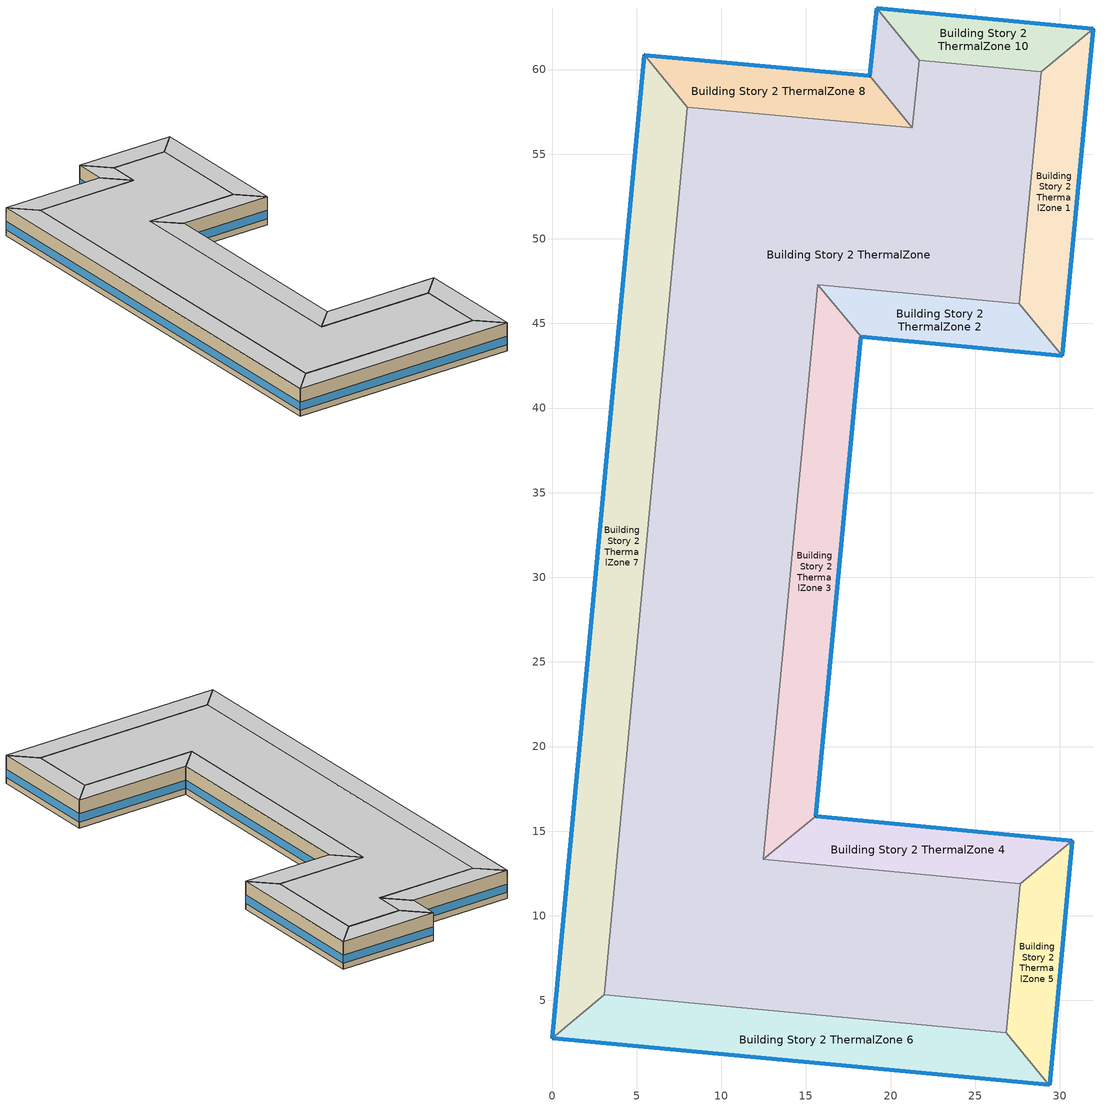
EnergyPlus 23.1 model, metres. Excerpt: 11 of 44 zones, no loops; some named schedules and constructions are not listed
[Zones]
Building Story 2 ThermalZone
 floor adiabatic (Typical Interior Ceiling): 28.9,59.87 27.59,46.17 15.7,47.28 12.49,13.33 27.65,11.89 26.84,3.08 3.08,5.33 8,57.78 21.29,56.55 21.71,60.54 z3.6
 wall adiabatic (Typical Interior Wall): 27.59,46.17 28.9,59.87 21.71,60.54 21.29,56.55 8,57.78 3.08,5.33 26.84,3.08 27.65,11.89 12.49,13.33 15.7,47.28 27.59,46.17 z3.6:7.2
 ceiling adiabatic (Typical Interior Floor): 21.71,60.54 21.29,56.55 8,57.78 3.08,5.33 26.84,3.08 27.65,11.89 12.49,13.33 15.7,47.28 27.59,46.17 28.9,59.87 z7.2
Building Story 2 ThermalZone 1
 floor adiabatic (Typical Interior Ceiling): 31.99,62.42 30.14,43.09 27.59,46.17 28.9,59.87 z3.6
 wall outside (Typical Insulated Steel Framed Exterior Wall R-20.41): 30.14,43.09 31.99,62.42 z3.6:7.2
 wall adiabatic (Typical Interior Wall): 31.99,62.42 28.9,59.87 27.59,46.17 30.14,43.09 z3.6:7.2
 window (U 0.48 SHGC 0.40 Dbl Ref-D Clr 6mm/13mm): 30.15,43.12 31.98,62.39 z4.36:5.44
 ceiling adiabatic (Typical Interior Floor): 28.9,59.87 27.59,46.17 30.14,43.09 31.99,62.42 z7.2
Building Story 2 ThermalZone 10
 floor adiabatic (Typical Interior Floor): 19.17,63.64 31.99,62.42 28.9,59.87 21.71,60.54 z3.6
 wall outside (Typical Insulated Steel Framed Exterior Wall R-20.41): 31.99,62.42 19.17,63.64 z3.6:7.2
 wall adiabatic (Typical Interior Wall): 19.17,63.64 21.71,60.54 28.9,59.87 31.99,62.42 z3.6:7.2
 window (U 0.48 SHGC 0.40 Dbl Ref-D Clr 6mm/13mm): 31.96,62.42 19.2,63.63 z4.36:5.45
 ceiling adiabatic (Typical Interior Ceiling): 21.71,60.54 28.9,59.87 31.99,62.42 19.17,63.64 z7.2
Building Story 2 ThermalZone 2
 floor adiabatic (Typical Interior Ceiling): 30.14,43.09 18.25,44.2 15.7,47.28 27.59,46.17 z3.6
 wall outside (Typical Insulated Steel Framed Exterior Wall R-20.41): 18.25,44.2 30.14,43.09 z3.6:7.2
 wall adiabatic (Typical Interior Wall): 30.14,43.09 27.59,46.17 15.7,47.28 18.25,44.2 z3.6:7.2
 window (U 0.48 SHGC 0.40 Dbl Ref-D Clr 6mm/13mm): 18.28,44.2 30.12,43.09 z4.36:5.45
 ceiling adiabatic (Typical Interior Floor): 27.59,46.17 15.7,47.28 18.25,44.2 30.14,43.09 z7.2
Building Story 2 ThermalZone 3
 floor adiabatic (Typical Interior Ceiling): 18.25,44.2 15.57,15.88 12.49,13.33 15.7,47.28 z3.6
 wall outside (Typical Insulated Steel Framed Exterior Wall R-20.41): 15.57,15.88 18.25,44.2 z3.6:7.2
 wall adiabatic (Typical Interior Wall): 18.25,44.2 15.7,47.28 12.49,13.33 15.57,15.88 z3.6:7.2
 window (U 0.48 SHGC 0.40 Dbl Ref-D Clr 6mm/13mm): 15.58,15.91 18.25,44.18 z4.36:5.44
 ceiling adiabatic (Typical Interior Ceiling): 15.7,47.28 12.49,13.33 15.57,15.88 18.25,44.2 z7.2
Building Story 2 ThermalZone 4
 floor adiabatic (Typical Interior Floor): 15.57,15.88 30.73,14.44 27.65,11.89 12.49,13.33 z3.6
 wall outside (Typical Insulated Steel Framed Exterior Wall R-20.41): 30.73,14.44 15.57,15.88 z3.6:7.2
 wall adiabatic (Typical Interior Wall): 15.57,15.88 12.49,13.33 27.65,11.89 30.73,14.44 z3.6:7.2
 window (U 0.48 SHGC 0.40 Dbl Ref-D Clr 6mm/13mm): 30.71,14.44 15.6,15.88 z4.36:5.45
 ceiling adiabatic (Typical Interior Ceiling): 12.49,13.33 27.65,11.89 30.73,14.44 15.57,15.88 z7.2
Building Story 2 ThermalZone 5
 floor adiabatic (Typical Interior Floor): 30.73,14.44 29.39,0 26.84,3.08 27.65,11.89 z3.6
 wall outside (Typical Insulated Steel Framed Exterior Wall R-20.41): 29.39,0 30.73,14.44 z3.6:7.2
 wall adiabatic (Typical Interior Wall): 30.73,14.44 27.65,11.89 26.84,3.08 29.39,0 z3.6:7.2
 window (U 0.48 SHGC 0.40 Dbl Ref-D Clr 6mm/13mm): 29.39,0.03 30.73,14.41 z4.36:5.45
 ceiling adiabatic (Typical Interior Ceiling): 27.65,11.89 26.84,3.08 29.39,0 30.73,14.44 z7.2
Building Story 2 ThermalZone 6
 floor adiabatic (Typical Interior Floor): 29.39,0 0,2.78 3.08,5.33 26.84,3.08 z3.6
 wall outside (Typical Insulated Steel Framed Exterior Wall R-20.41): 0,2.78 29.39,0 z3.6:7.2
 wall adiabatic (Typical Interior Wall): 29.39,0 26.84,3.08 3.08,5.33 0,2.78 z3.6:7.2
 window (U 0.48 SHGC 0.40 Dbl Ref-D Clr 6mm/13mm): 0.03,2.77 29.37,0 z4.36:5.44
 ceiling adiabatic (Typical Interior Ceiling): 26.84,3.08 3.08,5.33 0,2.78 29.39,0 z7.2
Building Story 2 ThermalZone 7
 floor adiabatic (Typical Interior Floor): 0,2.78 5.44,60.86 8,57.78 3.08,5.33 z3.6
 wall outside (Typical Insulated Steel Framed Exterior Wall R-20.41): 5.44,60.86 0,2.78 z3.6:7.2
 wall adiabatic (Typical Interior Wall): 0,2.78 3.08,5.33 8,57.78 5.44,60.86 z3.6:7.2
 window (U 0.48 SHGC 0.40 Dbl Ref-D Clr 6mm/13mm): 5.44,60.84 0,2.8 z4.36:5.44
 ceiling adiabatic (Typical Interior Ceiling): 3.08,5.33 8,57.78 5.44,60.86 0,2.78 z7.2
Building Story 2 ThermalZone 8
 floor adiabatic (Typical Interior Floor): 5.44,60.86 18.76,59.64 21.29,56.55 8,57.78 z3.6
 wall outside (Typical Insulated Steel Framed Exterior Wall R-20.41): 18.76,59.64 5.44,60.86 z3.6:7.2
 wall adiabatic (Typical Interior Wall): 5.44,60.86 8,57.78 21.29,56.55 18.76,59.64 z3.6:7.2
 window (U 0.48 SHGC 0.40 Dbl Ref-D Clr 6mm/13mm): 18.73,59.64 5.47,60.86 z4.36:5.45
 ceiling adiabatic (Typical Interior Ceiling): 8,57.78 21.29,56.55 18.76,59.64 5.44,60.86 z7.2
Building Story 2 ThermalZone 9
 floor adiabatic (Typical Interior Floor): 18.76,59.64 19.17,63.64 21.71,60.54 21.29,56.55 z3.6
 wall outside (Typical Insulated Steel Framed Exterior Wall R-20.41): 19.17,63.64 18.76,59.64 z3.6:7.2
 wall adiabatic (Typical Interior Wall): 18.76,59.64 21.29,56.55 21.71,60.54 19.17,63.64 z3.6:7.2
 window (U 0.48 SHGC 0.40 Dbl Ref-D Clr 6mm/13mm): 19.17,63.61 18.76,59.66 z4.36:5.46
 ceiling adiabatic (Typical Interior Ceiling): 21.29,56.55 21.71,60.54 19.17,63.64 18.76,59.64 z7.2
[Schedule:Day:Interval]
DataCenter_EQUIP_SCH Wknd|Wkdy|Hol Day 8; DataCenter_EQUIP_SCH Winter Design Day 11: No, 24:00, 0.25
DataCenter_EQUIP_SCH Wknd|Wkdy|Hol Day 9: No, 24:00, 0.5
DataCenter_EQUIP_SCH Wknd|Wkdy|Hol Day 10: No, 24:00, 0.75
DataCenter_EQUIP_SCH Wknd|Wkdy|Hol Day 11; DataCenter_EQUIP_SCH Summer Design Day: No, 24:00, 1
Schedule Day 3: No, 24:00, 0
SchoolSecondary KITCHEN_ELEC_EQUIP_SCH Wknd Day; SchoolSecondary KITCHEN_ELEC_EQUIP_SCH Wknd Day 1; SchoolSecondary KITCHEN_ELEC_EQUIP_SCH Default; SchoolSecondary KITCHEN_ELEC_EQUIP_SCH Winter Design Day: No, 24:00, 0.1
SchoolSecondary KITCHEN_ELEC_EQUIP_SCH Wkdy Day; SchoolSecondary KITCHEN_ELEC_EQUIP_SCH Wkdy Day 1; SchoolSecondary KITCHEN_ELEC_EQUIP_SCH Wkdy Day 2; SchoolSecondary KITCHEN_ELEC_EQUIP_SCH Summer Design Day: No, 08:00, 0.1, 10:00, 0.15, 13:00, 0.25, 15:00, 0.15, 24:00, 0.1
SchoolSecondary KITCHEN_GAS_EQUIP_SCH Wknd Day; SchoolSecondary KITCHEN_GAS_EQUIP_SCH Wknd Day 1; SchoolSecondary KITCHEN_GAS_EQUIP_SCH Default; SchoolSecondary KITCHEN_GAS_EQUIP_SCH Winter Design Day: No, 24:00, 0.02
SchoolSecondary KITCHEN_GAS_EQUIP_SCH Wkdy|SmrDsn Day; SchoolSecondary KITCHEN_GAS_EQUIP_SCH Wkdy|SmrDsn Day 1; SchoolSecondary KITCHEN_GAS_EQUIP_SCH Wkdy|SmrDsn Day 2; SchoolSecondary KITCHEN_GAS_EQUIP_SCH Summer Design Day: No, 08:00, 0.02, 10:00, 0.15, 13:00, 0.2, 15:00, 0.1, 24:00, 0.02
[Schedule:Week:Daily]
SchoolSecondary BLDG_LIGHT_SCH_2013 Week Rule - Jan1-Jun24: SchoolSecondary BLDG_LIGHT_SCH_2013 Wknd Day, SchoolSecondary BLDG_LIGHT_SCH_2013 Wkdy Day, SchoolSecondary BLDG_LIGHT_SCH_2013 Wkdy Day, SchoolSecondary BLDG_LIGHT_SCH_2013 Wkdy Day, SchoolSecondary BLDG_LIGHT_SCH_2013 Wkdy Day, SchoolSecondary BLDG_LIGHT_SCH_2013 Wkdy Day, SchoolSecondary BLDG_LIGHT_SCH_2013 Wknd Day, SchoolSecondary BLDG_LIGHT_SCH_2013 Default, SchoolSecondary BLDG_LIGHT_SCH_2013 Summer Design Day, SchoolSecondary BLDG_LIGHT_SCH_2013 Winter Design Day, SchoolSecondary BLDG_LIGHT_SCH_2013 Default, SchoolSecondary BLDG_LIGHT_SCH_2013 Default
SchoolSecondary BLDG_LIGHT_SCH_2013 Week Rule - Jun25-Jul1: SchoolSecondary BLDG_LIGHT_SCH_2013 Wknd Day, SchoolSecondary BLDG_LIGHT_SCH_2013 Wkdy Day, SchoolSecondary BLDG_LIGHT_SCH_2013 Wkdy Day, SchoolSecondary BLDG_LIGHT_SCH_2013 Wkdy Day, SchoolSecondary BLDG_LIGHT_SCH_2013 Wkdy Day, SchoolSecondary BLDG_LIGHT_SCH_2013 Wkdy Day, SchoolSecondary BLDG_LIGHT_SCH_2013 Wknd Day 1, SchoolSecondary BLDG_LIGHT_SCH_2013 Default, SchoolSecondary BLDG_LIGHT_SCH_2013 Summer Design Day, SchoolSecondary BLDG_LIGHT_SCH_2013 Winter Design Day, SchoolSecondary BLDG_LIGHT_SCH_2013 Default, SchoolSecondary BLDG_LIGHT_SCH_2013 Default
SchoolSecondary BLDG_LIGHT_SCH_2013 Week Rule - Jul2-Aug26: SchoolSecondary BLDG_LIGHT_SCH_2013 Wknd Day 1, SchoolSecondary BLDG_LIGHT_SCH_2013 Wkdy Day 1, SchoolSecondary BLDG_LIGHT_SCH_2013 Wkdy Day 1, SchoolSecondary BLDG_LIGHT_SCH_2013 Wkdy Day 1, SchoolSecondary BLDG_LIGHT_SCH_2013 Wkdy Day 1, SchoolSecondary BLDG_LIGHT_SCH_2013 Wkdy Day 1, SchoolSecondary BLDG_LIGHT_SCH_2013 Wknd Day 1, SchoolSecondary BLDG_LIGHT_SCH_2013 Default, SchoolSecondary BLDG_LIGHT_SCH_2013 Summer Design Day, SchoolSecondary BLDG_LIGHT_SCH_2013 Winter Design Day, SchoolSecondary BLDG_LIGHT_SCH_2013 Default, SchoolSecondary BLDG_LIGHT_SCH_2013 Default
SchoolSecondary BLDG_LIGHT_SCH_2013 Week Rule - Aug27-Sep2: SchoolSecondary BLDG_LIGHT_SCH_2013 Wknd Day 1, SchoolSecondary BLDG_LIGHT_SCH_2013 Wkdy Day 1, SchoolSecondary BLDG_LIGHT_SCH_2013 Wkdy Day 1, SchoolSecondary BLDG_LIGHT_SCH_2013 Wkdy Day 1, SchoolSecondary BLDG_LIGHT_SCH_2013 Wkdy Day 1, SchoolSecondary BLDG_LIGHT_SCH_2013 Wkdy Day 2, SchoolSecondary BLDG_LIGHT_SCH_2013 Default, SchoolSecondary BLDG_LIGHT_SCH_2013 Default, SchoolSecondary BLDG_LIGHT_SCH_2013 Summer Design Day, SchoolSecondary BLDG_LIGHT_SCH_2013 Winter Design Day, SchoolSecondary BLDG_LIGHT_SCH_2013 Default, SchoolSecondary BLDG_LIGHT_SCH_2013 Default
SchoolSecondary BLDG_LIGHT_SCH_2013 Week Rule - Sep3-Dec31: SchoolSecondary BLDG_LIGHT_SCH_2013 Default, SchoolSecondary BLDG_LIGHT_SCH_2013 Wkdy Day 2, SchoolSecondary BLDG_LIGHT_SCH_2013 Wkdy Day 2, SchoolSecondary BLDG_LIGHT_SCH_2013 Wkdy Day 2, SchoolSecondary BLDG_LIGHT_SCH_2013 Wkdy Day 2, SchoolSecondary BLDG_LIGHT_SCH_2013 Wkdy Day 2, SchoolSecondary BLDG_LIGHT_SCH_2013 Default, SchoolSecondary BLDG_LIGHT_SCH_2013 Default, SchoolSecondary BLDG_LIGHT_SCH_2013 Summer Design Day, SchoolSecondary BLDG_LIGHT_SCH_2013 Winter Design Day, SchoolSecondary BLDG_LIGHT_SCH_2013 Default, SchoolSecondary BLDG_LIGHT_SCH_2013 Default
SchoolSecondary BLDG_LIGHT_LIBRARY_SCH_2013 Week Rule - Jan1-Jun24: SchoolSecondary BLDG_LIGHT_LIBRARY_SCH_2013 Wknd Day, SchoolSecondary BLDG_LIGHT_LIBRARY_SCH_2013 Wkdy Day, SchoolSecondary BLDG_LIGHT_LIBRARY_SCH_2013 Wkdy Day, SchoolSecondary BLDG_LIGHT_LIBRARY_SCH_2013 Wkdy Day, SchoolSecondary BLDG_LIGHT_LIBRARY_SCH_2013 Wkdy Day, SchoolSecondary BLDG_LIGHT_LIBRARY_SCH_2013 Wkdy Day, SchoolSecondary BLDG_LIGHT_LIBRARY_SCH_2013 Wknd Day, SchoolSecondary BLDG_LIGHT_LIBRARY_SCH_2013 Default, SchoolSecondary BLDG_LIGHT_LIBRARY_SCH_2013 Summer Design Day, SchoolSecondary BLDG_LIGHT_LIBRARY_SCH_2013 Winter Design Day, SchoolSecondary BLDG_LIGHT_LIBRARY_SCH_2013 Default, SchoolSecondary BLDG_LIGHT_LIBRARY_SCH_2013 Default
SchoolSecondary BLDG_LIGHT_LIBRARY_SCH_2013 Week Rule - Jun25-Jul1: SchoolSecondary BLDG_LIGHT_LIBRARY_SCH_2013 Wknd Day, SchoolSecondary BLDG_LIGHT_LIBRARY_SCH_2013 Wkdy Day, SchoolSecondary BLDG_LIGHT_LIBRARY_SCH_2013 Wkdy Day, SchoolSecondary BLDG_LIGHT_LIBRARY_SCH_2013 Wkdy Day, SchoolSecondary BLDG_LIGHT_LIBRARY_SCH_2013 Wkdy Day, SchoolSecondary BLDG_LIGHT_LIBRARY_SCH_2013 Wkdy Day, SchoolSecondary BLDG_LIGHT_LIBRARY_SCH_2013 Wknd Day 1, SchoolSecondary BLDG_LIGHT_LIBRARY_SCH_2013 Default, SchoolSecondary BLDG_LIGHT_LIBRARY_SCH_2013 Summer Design Day, SchoolSecondary BLDG_LIGHT_LIBRARY_SCH_2013 Winter Design Day, SchoolSecondary BLDG_LIGHT_LIBRARY_SCH_2013 Default, SchoolSecondary BLDG_LIGHT_LIBRARY_SCH_2013 Default
SchoolSecondary BLDG_LIGHT_LIBRARY_SCH_2013 Week Rule - Jul2-Aug26: SchoolSecondary BLDG_LIGHT_LIBRARY_SCH_2013 Wknd Day 1, SchoolSecondary BLDG_LIGHT_LIBRARY_SCH_2013 Wkdy Day 1, SchoolSecondary BLDG_LIGHT_LIBRARY_SCH_2013 Wkdy Day 1, SchoolSecondary BLDG_LIGHT_LIBRARY_SCH_2013 Wkdy Day 1, SchoolSecondary BLDG_LIGHT_LIBRARY_SCH_2013 Wkdy Day 1, SchoolSecondary BLDG_LIGHT_LIBRARY_SCH_2013 Wkdy Day 1, SchoolSecondary BLDG_LIGHT_LIBRARY_SCH_2013 Wknd Day 1, SchoolSecondary BLDG_LIGHT_LIBRARY_SCH_2013 Default, SchoolSecondary BLDG_LIGHT_LIBRARY_SCH_2013 Summer Design Day, SchoolSecondary BLDG_LIGHT_LIBRARY_SCH_2013 Winter Design Day, SchoolSecondary BLDG_LIGHT_LIBRARY_SCH_2013 Default, SchoolSecondary BLDG_LIGHT_LIBRARY_SCH_2013 Default
SchoolSecondary BLDG_LIGHT_LIBRARY_SCH_2013 Week Rule - Aug27-Sep2: SchoolSecondary BLDG_LIGHT_LIBRARY_SCH_2013 Wknd Day 1, SchoolSecondary BLDG_LIGHT_LIBRARY_SCH_2013 Wkdy Day 1, SchoolSecondary BLDG_LIGHT_LIBRARY_SCH_2013 Wkdy Day 1, SchoolSecondary BLDG_LIGHT_LIBRARY_SCH_2013 Wkdy Day 1, SchoolSecondary BLDG_LIGHT_LIBRARY_SCH_2013 Wkdy Day 1, SchoolSecondary BLDG_LIGHT_LIBRARY_SCH_2013 Wkdy Day 2, SchoolSecondary BLDG_LIGHT_LIBRARY_SCH_2013 Default, SchoolSecondary BLDG_LIGHT_LIBRARY_SCH_2013 Default, SchoolSecondary BLDG_LIGHT_LIBRARY_SCH_2013 Summer Design Day, SchoolSecondary BLDG_LIGHT_LIBRARY_SCH_2013 Winter Design Day, SchoolSecondary BLDG_LIGHT_LIBRARY_SCH_2013 Default, SchoolSecondary BLDG_LIGHT_LIBRARY_SCH_2013 Default
SchoolSecondary BLDG_LIGHT_LIBRARY_SCH_2013 Week Rule - Sep3-Dec31: SchoolSecondary BLDG_LIGHT_LIBRARY_SCH_2013 Default, SchoolSecondary BLDG_LIGHT_LIBRARY_SCH_2013 Wkdy Day 2, SchoolSecondary BLDG_LIGHT_LIBRARY_SCH_2013 Wkdy Day 2, SchoolSecondary BLDG_LIGHT_LIBRARY_SCH_2013 Wkdy Day 2, SchoolSecondary BLDG_LIGHT_LIBRARY_SCH_2013 Wkdy Day 2, SchoolSecondary BLDG_LIGHT_LIBRARY_SCH_2013 Wkdy Day 2, SchoolSecondary BLDG_LIGHT_LIBRARY_SCH_2013 Default, SchoolSecondary BLDG_LIGHT_LIBRARY_SCH_2013 Default, SchoolSecondary BLDG_LIGHT_LIBRARY_SCH_2013 Summer Design Day, SchoolSecondary BLDG_LIGHT_LIBRARY_SCH_2013 Winter Design Day, SchoolSecondary BLDG_LIGHT_LIBRARY_SCH_2013 Default, SchoolSecondary BLDG_LIGHT_LIBRARY_SCH_2013 Default
SchoolSecondary BLDG_LIGHT_LOBBYFLR1_SCH_2013 Week Rule - Jan1-Jun24: SchoolSecondary BLDG_LIGHT_LOBBYFLR1_SCH_2013 Wknd Day, SchoolSecondary BLDG_LIGHT_LOBBYFLR1_SCH_2013 Wkdy Day, SchoolSecondary BLDG_LIGHT_LOBBYFLR1_SCH_2013 Wkdy Day, SchoolSecondary BLDG_LIGHT_LOBBYFLR1_SCH_2013 Wkdy Day, SchoolSecondary BLDG_LIGHT_LOBBYFLR1_SCH_2013 Wkdy Day, SchoolSecondary BLDG_LIGHT_LOBBYFLR1_SCH_2013 Wkdy Day, SchoolSecondary BLDG_LIGHT_LOBBYFLR1_SCH_2013 Wknd Day, SchoolSecondary BLDG_LIGHT_LOBBYFLR1_SCH_2013 Default, SchoolSecondary BLDG_LIGHT_LOBBYFLR1_SCH_2013 Summer Design Day, SchoolSecondary BLDG_LIGHT_LOBBYFLR1_SCH_2013 Winter Design Day, SchoolSecondary BLDG_LIGHT_LOBBYFLR1_SCH_2013 Default, SchoolSecondary BLDG_LIGHT_LOBBYFLR1_SCH_2013 Default
SchoolSecondary BLDG_LIGHT_LOBBYFLR1_SCH_2013 Week Rule - Jun25-Jul1: SchoolSecondary BLDG_LIGHT_LOBBYFLR1_SCH_2013 Wknd Day, SchoolSecondary BLDG_LIGHT_LOBBYFLR1_SCH_2013 Wkdy Day, SchoolSecondary BLDG_LIGHT_LOBBYFLR1_SCH_2013 Wkdy Day, SchoolSecondary BLDG_LIGHT_LOBBYFLR1_SCH_2013 Wkdy Day, SchoolSecondary BLDG_LIGHT_LOBBYFLR1_SCH_2013 Wkdy Day, SchoolSecondary BLDG_LIGHT_LOBBYFLR1_SCH_2013 Wkdy Day, SchoolSecondary BLDG_LIGHT_LOBBYFLR1_SCH_2013 Wknd Day 1, SchoolSecondary BLDG_LIGHT_LOBBYFLR1_SCH_2013 Default, SchoolSecondary BLDG_LIGHT_LOBBYFLR1_SCH_2013 Summer Design Day, SchoolSecondary BLDG_LIGHT_LOBBYFLR1_SCH_2013 Winter Design Day, SchoolSecondary BLDG_LIGHT_LOBBYFLR1_SCH_2013 Default, SchoolSecondary BLDG_LIGHT_LOBBYFLR1_SCH_2013 Default
SchoolSecondary BLDG_LIGHT_LOBBYFLR1_SCH_2013 Week Rule - Jul2-Aug26: SchoolSecondary BLDG_LIGHT_LOBBYFLR1_SCH_2013 Wknd Day 1, SchoolSecondary BLDG_LIGHT_LOBBYFLR1_SCH_2013 Wkdy Day 1, SchoolSecondary BLDG_LIGHT_LOBBYFLR1_SCH_2013 Wkdy Day 1, SchoolSecondary BLDG_LIGHT_LOBBYFLR1_SCH_2013 Wkdy Day 1, SchoolSecondary BLDG_LIGHT_LOBBYFLR1_SCH_2013 Wkdy Day 1, SchoolSecondary BLDG_LIGHT_LOBBYFLR1_SCH_2013 Wkdy Day 1, SchoolSecondary BLDG_LIGHT_LOBBYFLR1_SCH_2013 Wknd Day 1, SchoolSecondary BLDG_LIGHT_LOBBYFLR1_SCH_2013 Default, SchoolSecondary BLDG_LIGHT_LOBBYFLR1_SCH_2013 Summer Design Day, SchoolSecondary BLDG_LIGHT_LOBBYFLR1_SCH_2013 Winter Design Day, SchoolSecondary BLDG_LIGHT_LOBBYFLR1_SCH_2013 Default, SchoolSecondary BLDG_LIGHT_LOBBYFLR1_SCH_2013 Default
SchoolSecondary BLDG_LIGHT_LOBBYFLR1_SCH_2013 Week Rule - Aug27-Sep2: SchoolSecondary BLDG_LIGHT_LOBBYFLR1_SCH_2013 Wknd Day 1, SchoolSecondary BLDG_LIGHT_LOBBYFLR1_SCH_2013 Wkdy Day 1, SchoolSecondary BLDG_LIGHT_LOBBYFLR1_SCH_2013 Wkdy Day 1, SchoolSecondary BLDG_LIGHT_LOBBYFLR1_SCH_2013 Wkdy Day 1, SchoolSecondary BLDG_LIGHT_LOBBYFLR1_SCH_2013 Wkdy Day 1, SchoolSecondary BLDG_LIGHT_LOBBYFLR1_SCH_2013 Wkdy Day 2, SchoolSecondary BLDG_LIGHT_LOBBYFLR1_SCH_2013 Default, SchoolSecondary BLDG_LIGHT_LOBBYFLR1_SCH_2013 Default, SchoolSecondary BLDG_LIGHT_LOBBYFLR1_SCH_2013 Summer Design Day, SchoolSecondary BLDG_LIGHT_LOBBYFLR1_SCH_2013 Winter Design Day, SchoolSecondary BLDG_LIGHT_LOBBYFLR1_SCH_2013 Default, SchoolSecondary BLDG_LIGHT_LOBBYFLR1_SCH_2013 Default
SchoolSecondary BLDG_LIGHT_LOBBYFLR1_SCH_2013 Week Rule - Sep3-Dec31: SchoolSecondary BLDG_LIGHT_LOBBYFLR1_SCH_2013 Default, SchoolSecondary BLDG_LIGHT_LOBBYFLR1_SCH_2013 Wkdy Day 2, SchoolSecondary BLDG_LIGHT_LOBBYFLR1_SCH_2013 Wkdy Day 2, SchoolSecondary BLDG_LIGHT_LOBBYFLR1_SCH_2013 Wkdy Day 2, SchoolSecondary BLDG_LIGHT_LOBBYFLR1_SCH_2013 Wkdy Day 2, SchoolSecondary BLDG_LIGHT_LOBBYFLR1_SCH_2013 Wkdy Day 2, SchoolSecondary BLDG_LIGHT_LOBBYFLR1_SCH_2013 Default, SchoolSecondary BLDG_LIGHT_LOBBYFLR1_SCH_2013 Default, SchoolSecondary BLDG_LIGHT_LOBBYFLR1_SCH_2013 Summer Design Day, SchoolSecondary BLDG_LIGHT_LOBBYFLR1_SCH_2013 Winter Design Day, SchoolSecondary BLDG_LIGHT_LOBBYFLR1_SCH_2013 Default, SchoolSecondary BLDG_LIGHT_LOBBYFLR1_SCH_2013 Default
SchoolSecondary BLDG_LIGHT_MECHANICAL_SCH_2013 Week Rule - Jan1-Jun24: SchoolSecondary BLDG_LIGHT_MECHANICAL_SCH_2013 Wknd Day, SchoolSecondary BLDG_LIGHT_MECHANICAL_SCH_2013 Wkdy Day, SchoolSecondary BLDG_LIGHT_MECHANICAL_SCH_2013 Wkdy Day, SchoolSecondary BLDG_LIGHT_MECHANICAL_SCH_2013 Wkdy Day, SchoolSecondary BLDG_LIGHT_MECHANICAL_SCH_2013 Wkdy Day, SchoolSecondary BLDG_LIGHT_MECHANICAL_SCH_2013 Wkdy Day, SchoolSecondary BLDG_LIGHT_MECHANICAL_SCH_2013 Wknd Day, SchoolSecondary BLDG_LIGHT_MECHANICAL_SCH_2013 Default, SchoolSecondary BLDG_LIGHT_MECHANICAL_SCH_2013 Summer Design Day, SchoolSecondary BLDG_LIGHT_MECHANICAL_SCH_2013 Winter Design Day, SchoolSecondary BLDG_LIGHT_MECHANICAL_SCH_2013 Default, SchoolSecondary BLDG_LIGHT_MECHANICAL_SCH_2013 Default
SchoolSecondary BLDG_LIGHT_MECHANICAL_SCH_2013 Week Rule - Jun25-Jul1: SchoolSecondary BLDG_LIGHT_MECHANICAL_SCH_2013 Wknd Day, SchoolSecondary BLDG_LIGHT_MECHANICAL_SCH_2013 Wkdy Day, SchoolSecondary BLDG_LIGHT_MECHANICAL_SCH_2013 Wkdy Day, SchoolSecondary BLDG_LIGHT_MECHANICAL_SCH_2013 Wkdy Day, SchoolSecondary BLDG_LIGHT_MECHANICAL_SCH_2013 Wkdy Day, SchoolSecondary BLDG_LIGHT_MECHANICAL_SCH_2013 Wkdy Day, SchoolSecondary BLDG_LIGHT_MECHANICAL_SCH_2013 Wknd Day 1, SchoolSecondary BLDG_LIGHT_MECHANICAL_SCH_2013 Default, SchoolSecondary BLDG_LIGHT_MECHANICAL_SCH_2013 Summer Design Day, SchoolSecondary BLDG_LIGHT_MECHANICAL_SCH_2013 Winter Design Day, SchoolSecondary BLDG_LIGHT_MECHANICAL_SCH_2013 Default, SchoolSecondary BLDG_LIGHT_MECHANICAL_SCH_2013 Default
SchoolSecondary BLDG_LIGHT_MECHANICAL_SCH_2013 Week Rule - Jul2-Aug26: SchoolSecondary BLDG_LIGHT_MECHANICAL_SCH_2013 Wknd Day 1, SchoolSecondary BLDG_LIGHT_MECHANICAL_SCH_2013 Wkdy Day 1, SchoolSecondary BLDG_LIGHT_MECHANICAL_SCH_2013 Wkdy Day 1, SchoolSecondary BLDG_LIGHT_MECHANICAL_SCH_2013 Wkdy Day 1, SchoolSecondary BLDG_LIGHT_MECHANICAL_SCH_2013 Wkdy Day 1, SchoolSecondary BLDG_LIGHT_MECHANICAL_SCH_2013 Wkdy Day 1, SchoolSecondary BLDG_LIGHT_MECHANICAL_SCH_2013 Wknd Day 1, SchoolSecondary BLDG_LIGHT_MECHANICAL_SCH_2013 Default, SchoolSecondary BLDG_LIGHT_MECHANICAL_SCH_2013 Summer Design Day, SchoolSecondary BLDG_LIGHT_MECHANICAL_SCH_2013 Winter Design Day, SchoolSecondary BLDG_LIGHT_MECHANICAL_SCH_2013 Default, SchoolSecondary BLDG_LIGHT_MECHANICAL_SCH_2013 Default
SchoolSecondary BLDG_LIGHT_MECHANICAL_SCH_2013 Week Rule - Aug27-Sep2: SchoolSecondary BLDG_LIGHT_MECHANICAL_SCH_2013 Wknd Day 1, SchoolSecondary BLDG_LIGHT_MECHANICAL_SCH_2013 Wkdy Day 1, SchoolSecondary BLDG_LIGHT_MECHANICAL_SCH_2013 Wkdy Day 1, SchoolSecondary BLDG_LIGHT_MECHANICAL_SCH_2013 Wkdy Day 1, SchoolSecondary BLDG_LIGHT_MECHANICAL_SCH_2013 Wkdy Day 1, SchoolSecondary BLDG_LIGHT_MECHANICAL_SCH_2013 Wkdy Day 2, SchoolSecondary BLDG_LIGHT_MECHANICAL_SCH_2013 Default, SchoolSecondary BLDG_LIGHT_MECHANICAL_SCH_2013 Default, SchoolSecondary BLDG_LIGHT_MECHANICAL_SCH_2013 Summer Design Day, SchoolSecondary BLDG_LIGHT_MECHANICAL_SCH_2013 Winter Design Day, SchoolSecondary BLDG_LIGHT_MECHANICAL_SCH_2013 Default, SchoolSecondary BLDG_LIGHT_MECHANICAL_SCH_2013 Default
SchoolSecondary BLDG_LIGHT_MECHANICAL_SCH_2013 Week Rule - Sep3-Dec31: SchoolSecondary BLDG_LIGHT_MECHANICAL_SCH_2013 Default, SchoolSecondary BLDG_LIGHT_MECHANICAL_SCH_2013 Wkdy Day 2, SchoolSecondary BLDG_LIGHT_MECHANICAL_SCH_2013 Wkdy Day 2, SchoolSecondary BLDG_LIGHT_MECHANICAL_SCH_2013 Wkdy Day 2, SchoolSecondary BLDG_LIGHT_MECHANICAL_SCH_2013 Wkdy Day 2, SchoolSecondary BLDG_LIGHT_MECHANICAL_SCH_2013 Wkdy Day 2, SchoolSecondary BLDG_LIGHT_MECHANICAL_SCH_2013 Default, SchoolSecondary BLDG_LIGHT_MECHANICAL_SCH_2013 Default, SchoolSecondary BLDG_LIGHT_MECHANICAL_SCH_2013 Summer Design Day, SchoolSecondary BLDG_LIGHT_MECHANICAL_SCH_2013 Winter Design Day, SchoolSecondary BLDG_LIGHT_MECHANICAL_SCH_2013 Default, SchoolSecondary BLDG_LIGHT_MECHANICAL_SCH_2013 Default
SchoolSecondary BLDG_LIGHT_OFFICE_SCH_2013 Week Rule - Jan1-Jun24: SchoolSecondary BLDG_LIGHT_OFFICE_SCH_2013 Wknd Day, SchoolSecondary BLDG_LIGHT_OFFICE_SCH_2013 Wkdy Day, SchoolSecondary BLDG_LIGHT_OFFICE_SCH_2013 Wkdy Day, SchoolSecondary BLDG_LIGHT_OFFICE_SCH_2013 Wkdy Day, SchoolSecondary BLDG_LIGHT_OFFICE_SCH_2013 Wkdy Day, SchoolSecondary BLDG_LIGHT_OFFICE_SCH_2013 Wkdy Day, SchoolSecondary BLDG_LIGHT_OFFICE_SCH_2013 Wknd Day, SchoolSecondary BLDG_LIGHT_OFFICE_SCH_2013 Default, SchoolSecondary BLDG_LIGHT_OFFICE_SCH_2013 Summer Design Day, SchoolSecondary BLDG_LIGHT_OFFICE_SCH_2013 Winter Design Day, SchoolSecondary BLDG_LIGHT_OFFICE_SCH_2013 Default, SchoolSecondary BLDG_LIGHT_OFFICE_SCH_2013 Default
SchoolSecondary BLDG_LIGHT_OFFICE_SCH_2013 Week Rule - Jun25-Jul1: SchoolSecondary BLDG_LIGHT_OFFICE_SCH_2013 Wknd Day, SchoolSecondary BLDG_LIGHT_OFFICE_SCH_2013 Wkdy Day, SchoolSecondary BLDG_LIGHT_OFFICE_SCH_2013 Wkdy Day, SchoolSecondary BLDG_LIGHT_OFFICE_SCH_2013 Wkdy Day, SchoolSecondary BLDG_LIGHT_OFFICE_SCH_2013 Wkdy Day, SchoolSecondary BLDG_LIGHT_OFFICE_SCH_2013 Wkdy Day, SchoolSecondary BLDG_LIGHT_OFFICE_SCH_2013 Wknd Day 1, SchoolSecondary BLDG_LIGHT_OFFICE_SCH_2013 Default, SchoolSecondary BLDG_LIGHT_OFFICE_SCH_2013 Summer Design Day, SchoolSecondary BLDG_LIGHT_OFFICE_SCH_2013 Winter Design Day, SchoolSecondary BLDG_LIGHT_OFFICE_SCH_2013 Default, SchoolSecondary BLDG_LIGHT_OFFICE_SCH_2013 Default
DataCenter_EQUIP_SCH Week Rule - Sep3-Sep30: DataCenter_EQUIP_SCH Wknd|Wkdy|Hol Day 8, DataCenter_EQUIP_SCH Wknd|Wkdy|Hol Day 8, DataCenter_EQUIP_SCH Wknd|Wkdy|Hol Day 8, DataCenter_EQUIP_SCH Wknd|Wkdy|Hol Day 8, DataCenter_EQUIP_SCH Wknd|Wkdy|Hol Day 8, DataCenter_EQUIP_SCH Wknd|Wkdy|Hol Day 8, DataCenter_EQUIP_SCH Wknd|Wkdy|Hol Day 8, Schedule Day 3, DataCenter_EQUIP_SCH Summer Design Day, DataCenter_EQUIP_SCH Winter Design Day 11, Schedule Day 3, Schedule Day 3
DataCenter_EQUIP_SCH Week Rule - Oct1-Oct28: DataCenter_EQUIP_SCH Wknd|Wkdy|Hol Day 9, DataCenter_EQUIP_SCH Wknd|Wkdy|Hol Day 9, DataCenter_EQUIP_SCH Wknd|Wkdy|Hol Day 9, DataCenter_EQUIP_SCH Wknd|Wkdy|Hol Day 9, DataCenter_EQUIP_SCH Wknd|Wkdy|Hol Day 9, DataCenter_EQUIP_SCH Wknd|Wkdy|Hol Day 9, DataCenter_EQUIP_SCH Wknd|Wkdy|Hol Day 9, Schedule Day 3, DataCenter_EQUIP_SCH Summer Design Day, DataCenter_EQUIP_SCH Winter Design Day 11, Schedule Day 3, Schedule Day 3
DataCenter_EQUIP_SCH Week Rule - Oct29-Nov4: DataCenter_EQUIP_SCH Wknd|Wkdy|Hol Day 9, DataCenter_EQUIP_SCH Wknd|Wkdy|Hol Day 9, DataCenter_EQUIP_SCH Wknd|Wkdy|Hol Day 9, DataCenter_EQUIP_SCH Wknd|Wkdy|Hol Day 10, DataCenter_EQUIP_SCH Wknd|Wkdy|Hol Day 10, DataCenter_EQUIP_SCH Wknd|Wkdy|Hol Day 10, DataCenter_EQUIP_SCH Wknd|Wkdy|Hol Day 10, Schedule Day 3, DataCenter_EQUIP_SCH Summer Design Day, DataCenter_EQUIP_SCH Winter Design Day 11, Schedule Day 3, Schedule Day 3
DataCenter_EQUIP_SCH Week Rule - Nov5-Nov25: DataCenter_EQUIP_SCH Wknd|Wkdy|Hol Day 10, DataCenter_EQUIP_SCH Wknd|Wkdy|Hol Day 10, DataCenter_EQUIP_SCH Wknd|Wkdy|Hol Day 10, DataCenter_EQUIP_SCH Wknd|Wkdy|Hol Day 10, DataCenter_EQUIP_SCH Wknd|Wkdy|Hol Day 10, DataCenter_EQUIP_SCH Wknd|Wkdy|Hol Day 10, DataCenter_EQUIP_SCH Wknd|Wkdy|Hol Day 10, Schedule Day 3, DataCenter_EQUIP_SCH Summer Design Day, DataCenter_EQUIP_SCH Winter Design Day 11, Schedule Day 3, Schedule Day 3
DataCenter_EQUIP_SCH Week Rule - Nov26-Dec2: DataCenter_EQUIP_SCH Wknd|Wkdy|Hol Day 10, DataCenter_EQUIP_SCH Wknd|Wkdy|Hol Day 10, DataCenter_EQUIP_SCH Wknd|Wkdy|Hol Day 10, DataCenter_EQUIP_SCH Wknd|Wkdy|Hol Day 10, DataCenter_EQUIP_SCH Wknd|Wkdy|Hol Day 10, DataCenter_EQUIP_SCH Wknd|Wkdy|Hol Day 11, DataCenter_EQUIP_SCH Wknd|Wkdy|Hol Day 11, Schedule Day 3, DataCenter_EQUIP_SCH Summer Design Day, DataCenter_EQUIP_SCH Winter Design Day 11, Schedule Day 3, Schedule Day 3
DataCenter_EQUIP_SCH Week Rule - Dec3-Dec31: DataCenter_EQUIP_SCH Wknd|Wkdy|Hol Day 11, DataCenter_EQUIP_SCH Wknd|Wkdy|Hol Day 11, DataCenter_EQUIP_SCH Wknd|Wkdy|Hol Day 11, DataCenter_EQUIP_SCH Wknd|Wkdy|Hol Day 11, DataCenter_EQUIP_SCH Wknd|Wkdy|Hol Day 11, DataCenter_EQUIP_SCH Wknd|Wkdy|Hol Day 11, DataCenter_EQUIP_SCH Wknd|Wkdy|Hol Day 11, Schedule Day 3, DataCenter_EQUIP_SCH Summer Design Day, DataCenter_EQUIP_SCH Winter Design Day 11, Schedule Day 3, Schedule Day 3
SchoolSecondary KITCHEN_ELEC_EQUIP_SCH Week Rule - Jan1-Jun24: SchoolSecondary KITCHEN_ELEC_EQUIP_SCH Wknd Day, SchoolSecondary KITCHEN_ELEC_EQUIP_SCH Wkdy Day, SchoolSecondary KITCHEN_ELEC_EQUIP_SCH Wkdy Day, SchoolSecondary KITCHEN_ELEC_EQUIP_SCH Wkdy Day, SchoolSecondary KITCHEN_ELEC_EQUIP_SCH Wkdy Day, SchoolSecondary KITCHEN_ELEC_EQUIP_SCH Wkdy Day, SchoolSecondary KITCHEN_ELEC_EQUIP_SCH Wknd Day, SchoolSecondary KITCHEN_ELEC_EQUIP_SCH Default, SchoolSecondary KITCHEN_ELEC_EQUIP_SCH Summer Design Day, SchoolSecondary KITCHEN_ELEC_EQUIP_SCH Winter Design Day, SchoolSecondary KITCHEN_ELEC_EQUIP_SCH Default, SchoolSecondary KITCHEN_ELEC_EQUIP_SCH Default
SchoolSecondary KITCHEN_ELEC_EQUIP_SCH Week Rule - Jun25-Jul1: SchoolSecondary KITCHEN_ELEC_EQUIP_SCH Wknd Day, SchoolSecondary KITCHEN_ELEC_EQUIP_SCH Wkdy Day, SchoolSecondary KITCHEN_ELEC_EQUIP_SCH Wkdy Day, SchoolSecondary KITCHEN_ELEC_EQUIP_SCH Wkdy Day, SchoolSecondary KITCHEN_ELEC_EQUIP_SCH Wkdy Day, SchoolSecondary KITCHEN_ELEC_EQUIP_SCH Wkdy Day, SchoolSecondary KITCHEN_ELEC_EQUIP_SCH Wknd Day 1, SchoolSecondary KITCHEN_ELEC_EQUIP_SCH Default, SchoolSecondary KITCHEN_ELEC_EQUIP_SCH Summer Design Day, SchoolSecondary KITCHEN_ELEC_EQUIP_SCH Winter Design Day, SchoolSecondary KITCHEN_ELEC_EQUIP_SCH Default, SchoolSecondary KITCHEN_ELEC_EQUIP_SCH Default
SchoolSecondary KITCHEN_ELEC_EQUIP_SCH Week Rule - Jul2-Aug26: SchoolSecondary KITCHEN_ELEC_EQUIP_SCH Wknd Day 1, SchoolSecondary KITCHEN_ELEC_EQUIP_SCH Wkdy Day 1, SchoolSecondary KITCHEN_ELEC_EQUIP_SCH Wkdy Day 1, SchoolSecondary KITCHEN_ELEC_EQUIP_SCH Wkdy Day 1, SchoolSecondary KITCHEN_ELEC_EQUIP_SCH Wkdy Day 1, SchoolSecondary KITCHEN_ELEC_EQUIP_SCH Wkdy Day 1, SchoolSecondary KITCHEN_ELEC_EQUIP_SCH Wknd Day 1, SchoolSecondary KITCHEN_ELEC_EQUIP_SCH Default, SchoolSecondary KITCHEN_ELEC_EQUIP_SCH Summer Design Day, SchoolSecondary KITCHEN_ELEC_EQUIP_SCH Winter Design Day, SchoolSecondary KITCHEN_ELEC_EQUIP_SCH Default, SchoolSecondary KITCHEN_ELEC_EQUIP_SCH Default
SchoolSecondary KITCHEN_ELEC_EQUIP_SCH Week Rule - Aug27-Sep2: SchoolSecondary KITCHEN_ELEC_EQUIP_SCH Wknd Day 1, SchoolSecondary KITCHEN_ELEC_EQUIP_SCH Wkdy Day 1, SchoolSecondary KITCHEN_ELEC_EQUIP_SCH Wkdy Day 1, SchoolSecondary KITCHEN_ELEC_EQUIP_SCH Wkdy Day 1, SchoolSecondary KITCHEN_ELEC_EQUIP_SCH Wkdy Day 1, SchoolSecondary KITCHEN_ELEC_EQUIP_SCH Wkdy Day 2, SchoolSecondary KITCHEN_ELEC_EQUIP_SCH Default, SchoolSecondary KITCHEN_ELEC_EQUIP_SCH Default, SchoolSecondary KITCHEN_ELEC_EQUIP_SCH Summer Design Day, SchoolSecondary KITCHEN_ELEC_EQUIP_SCH Winter Design Day, SchoolSecondary KITCHEN_ELEC_EQUIP_SCH Default, SchoolSecondary KITCHEN_ELEC_EQUIP_SCH Default
SchoolSecondary KITCHEN_ELEC_EQUIP_SCH Week Rule - Sep3-Dec31: SchoolSecondary KITCHEN_ELEC_EQUIP_SCH Default, SchoolSecondary KITCHEN_ELEC_EQUIP_SCH Wkdy Day 2, SchoolSecondary KITCHEN_ELEC_EQUIP_SCH Wkdy Day 2, SchoolSecondary KITCHEN_ELEC_EQUIP_SCH Wkdy Day 2, SchoolSecondary KITCHEN_ELEC_EQUIP_SCH Wkdy Day 2, SchoolSecondary KITCHEN_ELEC_EQUIP_SCH Wkdy Day 2, SchoolSecondary KITCHEN_ELEC_EQUIP_SCH Default, SchoolSecondary KITCHEN_ELEC_EQUIP_SCH Default, SchoolSecondary KITCHEN_ELEC_EQUIP_SCH Summer Design Day, SchoolSecondary KITCHEN_ELEC_EQUIP_SCH Winter Design Day, SchoolSecondary KITCHEN_ELEC_EQUIP_SCH Default, SchoolSecondary KITCHEN_ELEC_EQUIP_SCH Default
SchoolSecondary KITCHEN_GAS_EQUIP_SCH Week Rule - Jan1-Jun24: SchoolSecondary KITCHEN_GAS_EQUIP_SCH Wknd Day, SchoolSecondary KITCHEN_GAS_EQUIP_SCH Wkdy|SmrDsn Day, SchoolSecondary KITCHEN_GAS_EQUIP_SCH Wkdy|SmrDsn Day, SchoolSecondary KITCHEN_GAS_EQUIP_SCH Wkdy|SmrDsn Day, SchoolSecondary KITCHEN_GAS_EQUIP_SCH Wkdy|SmrDsn Day, SchoolSecondary KITCHEN_GAS_EQUIP_SCH Wkdy|SmrDsn Day, SchoolSecondary KITCHEN_GAS_EQUIP_SCH Wknd Day, SchoolSecondary KITCHEN_GAS_EQUIP_SCH Default, SchoolSecondary KITCHEN_GAS_EQUIP_SCH Summer Design Day, SchoolSecondary KITCHEN_GAS_EQUIP_SCH Winter Design Day, SchoolSecondary KITCHEN_GAS_EQUIP_SCH Default, SchoolSecondary KITCHEN_GAS_EQUIP_SCH Default
SchoolSecondary KITCHEN_GAS_EQUIP_SCH Week Rule - Jun25-Jul1: SchoolSecondary KITCHEN_GAS_EQUIP_SCH Wknd Day, SchoolSecondary KITCHEN_GAS_EQUIP_SCH Wkdy|SmrDsn Day, SchoolSecondary KITCHEN_GAS_EQUIP_SCH Wkdy|SmrDsn Day, SchoolSecondary KITCHEN_GAS_EQUIP_SCH Wkdy|SmrDsn Day, SchoolSecondary KITCHEN_GAS_EQUIP_SCH Wkdy|SmrDsn Day, SchoolSecondary KITCHEN_GAS_EQUIP_SCH Wkdy|SmrDsn Day, SchoolSecondary KITCHEN_GAS_EQUIP_SCH Wknd Day 1, SchoolSecondary KITCHEN_GAS_EQUIP_SCH Default, SchoolSecondary KITCHEN_GAS_EQUIP_SCH Summer Design Day, SchoolSecondary KITCHEN_GAS_EQUIP_SCH Winter Design Day, SchoolSecondary KITCHEN_GAS_EQUIP_SCH Default, SchoolSecondary KITCHEN_GAS_EQUIP_SCH Default
SchoolSecondary KITCHEN_GAS_EQUIP_SCH Week Rule - Jul2-Aug26: SchoolSecondary KITCHEN_GAS_EQUIP_SCH Wknd Day 1, SchoolSecondary KITCHEN_GAS_EQUIP_SCH Wkdy|SmrDsn Day 1, SchoolSecondary KITCHEN_GAS_EQUIP_SCH Wkdy|SmrDsn Day 1, SchoolSecondary KITCHEN_GAS_EQUIP_SCH Wkdy|SmrDsn Day 1, SchoolSecondary KITCHEN_GAS_EQUIP_SCH Wkdy|SmrDsn Day 1, SchoolSecondary KITCHEN_GAS_EQUIP_SCH Wkdy|SmrDsn Day 1, SchoolSecondary KITCHEN_GAS_EQUIP_SCH Wknd Day 1, SchoolSecondary KITCHEN_GAS_EQUIP_SCH Default, SchoolSecondary KITCHEN_GAS_EQUIP_SCH Summer Design Day, SchoolSecondary KITCHEN_GAS_EQUIP_SCH Winter Design Day, SchoolSecondary KITCHEN_GAS_EQUIP_SCH Default, SchoolSecondary KITCHEN_GAS_EQUIP_SCH Default
SchoolSecondary KITCHEN_GAS_EQUIP_SCH Week Rule - Aug27-Sep2: SchoolSecondary KITCHEN_GAS_EQUIP_SCH Wknd Day 1, SchoolSecondary KITCHEN_GAS_EQUIP_SCH Wkdy|SmrDsn Day 1, SchoolSecondary KITCHEN_GAS_EQUIP_SCH Wkdy|SmrDsn Day 1, SchoolSecondary KITCHEN_GAS_EQUIP_SCH Wkdy|SmrDsn Day 1, SchoolSecondary KITCHEN_GAS_EQUIP_SCH Wkdy|SmrDsn Day 1, SchoolSecondary KITCHEN_GAS_EQUIP_SCH Wkdy|SmrDsn Day 2, SchoolSecondary KITCHEN_GAS_EQUIP_SCH Default, SchoolSecondary KITCHEN_GAS_EQUIP_SCH Default, SchoolSecondary KITCHEN_GAS_EQUIP_SCH Summer Design Day, SchoolSecondary KITCHEN_GAS_EQUIP_SCH Winter Design Day, SchoolSecondary KITCHEN_GAS_EQUIP_SCH Default, SchoolSecondary KITCHEN_GAS_EQUIP_SCH Default
SchoolSecondary KITCHEN_GAS_EQUIP_SCH Week Rule - Sep3-Dec31: SchoolSecondary KITCHEN_GAS_EQUIP_SCH Default, SchoolSecondary KITCHEN_GAS_EQUIP_SCH Wkdy|SmrDsn Day 2, SchoolSecondary KITCHEN_GAS_EQUIP_SCH Wkdy|SmrDsn Day 2, SchoolSecondary KITCHEN_GAS_EQUIP_SCH Wkdy|SmrDsn Day 2, SchoolSecondary KITCHEN_GAS_EQUIP_SCH Wkdy|SmrDsn Day 2, SchoolSecondary KITCHEN_GAS_EQUIP_SCH Wkdy|SmrDsn Day 2, SchoolSecondary KITCHEN_GAS_EQUIP_SCH Default, SchoolSecondary KITCHEN_GAS_EQUIP_SCH Default, SchoolSecondary KITCHEN_GAS_EQUIP_SCH Summer Design Day, SchoolSecondary KITCHEN_GAS_EQUIP_SCH Winter Design Day, SchoolSecondary KITCHEN_GAS_EQUIP_SCH Default, SchoolSecondary KITCHEN_GAS_EQUIP_SCH Default
[Schedule:Year]
SchoolSecondary BLDG_LIGHT_SCH_2013: SchoolSecondary BLDG_LIGHT_SCH_2013 Week Rule - Jan1-Jun24, 1, 1, 6, 24, SchoolSecondary BLDG_LIGHT_SCH_2013 Week Rule - Jun25-Jul1, 6, 25, 7, 1, SchoolSecondary BLDG_LIGHT_SCH_2013 Week Rule - Jul2-Aug26, 7, 2, 8, 26, SchoolSecondary BLDG_LIGHT_SCH_2013 Week Rule - Aug27-Sep2, 8, 27, 9, 2, SchoolSecondary BLDG_LIGHT_SCH_2013 Week Rule - Sep3-Dec31, 9, 3, 12, 31
SchoolSecondary BLDG_LIGHT_LIBRARY_SCH_2013: SchoolSecondary BLDG_LIGHT_LIBRARY_SCH_2013 Week Rule - Jan1-Jun24, 1, 1, 6, 24, SchoolSecondary BLDG_LIGHT_LIBRARY_SCH_2013 Week Rule - Jun25-Jul1, 6, 25, 7, 1, SchoolSecondary BLDG_LIGHT_LIBRARY_SCH_2013 Week Rule - Jul2-Aug26, 7, 2, 8, 26, SchoolSecondary BLDG_LIGHT_LIBRARY_SCH_2013 Week Rule - Aug27-Sep2, 8, 27, 9, 2, SchoolSecondary BLDG_LIGHT_LIBRARY_SCH_2013 Week Rule - Sep3-Dec31, 9, 3, 12, 31
SchoolSecondary BLDG_LIGHT_LOBBYFLR1_SCH_2013: SchoolSecondary BLDG_LIGHT_LOBBYFLR1_SCH_2013 Week Rule - Jan1-Jun24, 1, 1, 6, 24, SchoolSecondary BLDG_LIGHT_LOBBYFLR1_SCH_2013 Week Rule - Jun25-Jul1, 6, 25, 7, 1, SchoolSecondary BLDG_LIGHT_LOBBYFLR1_SCH_2013 Week Rule - Jul2-Aug26, 7, 2, 8, 26, SchoolSecondary BLDG_LIGHT_LOBBYFLR1_SCH_2013 Week Rule - Aug27-Sep2, 8, 27, 9, 2, SchoolSecondary BLDG_LIGHT_LOBBYFLR1_SCH_2013 Week Rule - Sep3-Dec31, 9, 3, 12, 31
SchoolSecondary BLDG_LIGHT_MECHANICAL_SCH_2013: SchoolSecondary BLDG_LIGHT_MECHANICAL_SCH_2013 Week Rule - Jan1-Jun24, 1, 1, 6, 24, SchoolSecondary BLDG_LIGHT_MECHANICAL_SCH_2013 Week Rule - Jun25-Jul1, 6, 25, 7, 1, SchoolSecondary BLDG_LIGHT_MECHANICAL_SCH_2013 Week Rule - Jul2-Aug26, 7, 2, 8, 26, SchoolSecondary BLDG_LIGHT_MECHANICAL_SCH_2013 Week Rule - Aug27-Sep2, 8, 27, 9, 2, SchoolSecondary BLDG_LIGHT_MECHANICAL_SCH_2013 Week Rule - Sep3-Dec31, 9, 3, 12, 31
SchoolSecondary BLDG_LIGHT_OFFICE_SCH_2013: SchoolSecondary BLDG_LIGHT_OFFICE_SCH_2013 Week Rule - Jan1-Jun24, 1, 1, 6, 24, SchoolSecondary BLDG_LIGHT_OFFICE_SCH_2013 Week Rule - Jun25-Jul1, 6, 25, 7, 1, SchoolSecondary BLDG_LIGHT_OFFICE_SCH_2013 Week Rule - Jul2-Aug26, 7, 2, 8, 26, SchoolSecondary BLDG_LIGHT_OFFICE_SCH_2013 Week Rule - Aug27-Sep2, 8, 27, 9, 2, SchoolSecondary BLDG_LIGHT_OFFICE_SCH_2013 Week Rule - Sep3-Dec31, 9, 3, 12, 31
SchoolSecondary BLDG_LIGHT_BATH_SCH_2013: SchoolSecondary BLDG_LIGHT_BATH_SCH_2013 Week Rule - Jan1-Jun24, 1, 1, 6, 24, SchoolSecondary BLDG_LIGHT_BATH_SCH_2013 Week Rule - Jun25-Jul1, 6, 25, 7, 1, SchoolSecondary BLDG_LIGHT_BATH_SCH_2013 Week Rule - Jul2-Aug26, 7, 2, 8, 26, SchoolSecondary BLDG_LIGHT_BATH_SCH_2013 Week Rule - Aug27-Sep2, 8, 27, 9, 2, SchoolSecondary BLDG_LIGHT_BATH_SCH_2013 Week Rule - Sep3-Dec31, 9, 3, 12, 31
SchoolSecondary BLDG_OCC_SCH_Auditorium: SchoolSecondary BLDG_OCC_SCH_Auditorium Week Rule - Jan1-Jun24, 1, 1, 6, 24, SchoolSecondary BLDG_OCC_SCH_Auditorium Week Rule - Jun25-Jul1, 6, 25, 7, 1, SchoolSecondary BLDG_OCC_SCH_Auditorium Week Rule - Jul2-Aug26, 7, 2, 8, 26, SchoolSecondary BLDG_OCC_SCH_Auditorium Week Rule - Aug27-Sep2, 8, 27, 9, 2, SchoolSecondary BLDG_OCC_SCH_Auditorium Week Rule - Sep3-Dec31, 9, 3, 12, 31
SchoolSecondary BLDG_OCC_SCH_Cafeteria: SchoolSecondary BLDG_OCC_SCH_Cafeteria Week Rule - Jan1-Jun24, 1, 1, 6, 24, SchoolSecondary BLDG_OCC_SCH_Cafeteria Week Rule - Jun25-Jul1, 6, 25, 7, 1, SchoolSecondary BLDG_OCC_SCH_Cafeteria Week Rule - Jul2-Aug26, 7, 2, 8, 26, SchoolSecondary BLDG_OCC_SCH_Cafeteria Week Rule - Aug27-Sep2, 8, 27, 9, 2, SchoolSecondary BLDG_OCC_SCH_Cafeteria Week Rule - Sep3-Dec31, 9, 3, 12, 31
SchoolSecondary BLDG_OCC_SCH_Extend: SchoolSecondary BLDG_OCC_SCH_Extend Week Rule - Jan1-Jun24, 1, 1, 6, 24, SchoolSecondary BLDG_OCC_SCH_Extend Week Rule - Jun25-Jul1, 6, 25, 7, 1, SchoolSecondary BLDG_OCC_SCH_Extend Week Rule - Jul2-Aug26, 7, 2, 8, 26, SchoolSecondary BLDG_OCC_SCH_Extend Week Rule - Aug27-Sep2, 8, 27, 9, 2, SchoolSecondary BLDG_OCC_SCH_Extend Week Rule - Sep3-Dec31, 9, 3, 12, 31
SchoolSecondary BLDG_OCC_SCH_Offices: SchoolSecondary BLDG_OCC_SCH_Offices Week Rule - Jan1-Jun24, 1, 1, 6, 24, SchoolSecondary BLDG_OCC_SCH_Offices Week Rule - Jun25-Jul1, 6, 25, 7, 1, SchoolSecondary BLDG_OCC_SCH_Offices Week Rule - Jul2-Aug26, 7, 2, 8, 26, SchoolSecondary BLDG_OCC_SCH_Offices Week Rule - Aug27-Sep2, 8, 27, 9, 2, SchoolSecondary BLDG_OCC_SCH_Offices Week Rule - Sep3-Dec31, 9, 3, 12, 31
Elevator Schedule 3: Elevator Schedule 3 Week Rule - Jan1-Jun10, 1, 1, 6, 10, Elevator Schedule 3 Week Rule - Jun11-Jun17, 6, 11, 6, 17, Elevator Schedule 3 Week Rule - Jun18-Jul1, 6, 18, 7, 1, Elevator Schedule 3 Week Rule - Jul2-Aug26, 7, 2, 8, 26, Elevator Schedule 3 Week Rule - Aug27-Sep2, 8, 27, 9, 2, Elevator Schedule 3 Week Rule - Sep3-Sep16, 9, 3, 9, 16, Elevator Schedule 3 Week Rule - Sep17-Dec31, 9, 17, 12, 31
Elevator Schedule 1: Elevator Schedule 1 Week Rule - Jan1-Jun10, 1, 1, 6, 10, Elevator Schedule 1 Week Rule - Jun11-Jun17, 6, 11, 6, 17, Elevator Schedule 1 Week Rule - Jun18-Jul1, 6, 18, 7, 1, Elevator Schedule 1 Week Rule - Jul2-Aug26, 7, 2, 8, 26, Elevator Schedule 1 Week Rule - Aug27-Sep2, 8, 27, 9, 2, Elevator Schedule 1 Week Rule - Sep3-Sep16, 9, 3, 9, 16, Elevator Schedule 1 Week Rule - Sep17-Dec31, 9, 17, 12, 31
Elevator Schedule 2: Elevator Schedule 2 Week Rule - Jan1-Jun10, 1, 1, 6, 10, Elevator Schedule 2 Week Rule - Jun11-Jun17, 6, 11, 6, 17, Elevator Schedule 2 Week Rule - Jun18-Jul1, 6, 18, 7, 1, Elevator Schedule 2 Week Rule - Jul2-Aug26, 7, 2, 8, 26, Elevator Schedule 2 Week Rule - Aug27-Sep2, 8, 27, 9, 2, Elevator Schedule 2 Week Rule - Sep3-Sep16, 9, 3, 9, 16, Elevator Schedule 2 Week Rule - Sep17-Dec31, 9, 17, 12, 31
DataCenter_EQUIP_SCH: DataCenter_EQUIP_SCH Week Rule - Jan1-Jan28, 1, 1, 1, 28, DataCenter_EQUIP_SCH Week Rule - Jan29-Feb4, 1, 29, 2, 4, DataCenter_EQUIP_SCH Week Rule - Feb5-Feb25, 2, 5, 2, 25, DataCenter_EQUIP_SCH Week Rule - Feb26-Mar4, 2, 26, 3, 4, DataCenter_EQUIP_SCH Week Rule - Mar5-Mar25, 3, 5, 3, 25, DataCenter_EQUIP_SCH Week Rule - Mar26-Apr1, 3, 26, 4, 1, DataCenter_EQUIP_SCH Week Rule - Apr2-Apr29, 4, 2, 4, 29, DataCenter_EQUIP_SCH Week Rule - Apr30-May6, 4, 30, 5, 6, DataCenter_EQUIP_SCH Week Rule - May7-May27, 5, 7, 5, 27, DataCenter_EQUIP_SCH Week Rule - May28-Jun3, 5, 28, 6, 3, DataCenter_EQUIP_SCH Week Rule - Jun4-Jun24, 6, 4, 6, 24, DataCenter_EQUIP_SCH Week Rule - Jun25-Jul1, 6, 25, 7, 1, DataCenter_EQUIP_SCH Week Rule - Jul2-Jul29, 7, 2, 7, 29, DataCenter_EQUIP_SCH Week Rule - Jul30-Aug5, 7, 30, 8, 5, DataCenter_EQUIP_SCH Week Rule - Aug6-Aug26, 8, 6, 8, 26, DataCenter_EQUIP_SCH Week Rule - Aug27-Sep2, 8, 27, 9, 2, DataCenter_EQUIP_SCH Week Rule - Sep3-Sep30, 9, 3, 9, 30, DataCenter_EQUIP_SCH Week Rule - Oct1-Oct28, 10, 1, 10, 28, DataCenter_EQUIP_SCH Week Rule - Oct29-Nov4, 10, 29, 11, 4, DataCenter_EQUIP_SCH Week Rule - Nov5-Nov25, 11, 5, 11, 25, DataCenter_EQUIP_SCH Week Rule - Nov26-Dec2, 11, 26, 12, 2, DataCenter_EQUIP_SCH Week Rule - Dec3-Dec31, 12, 3, 12, 31
SchoolSecondary KITCHEN_ELEC_EQUIP_SCH: SchoolSecondary KITCHEN_ELEC_EQUIP_SCH Week Rule - Jan1-Jun24, 1, 1, 6, 24, SchoolSecondary KITCHEN_ELEC_EQUIP_SCH Week Rule - Jun25-Jul1, 6, 25, 7, 1, SchoolSecondary KITCHEN_ELEC_EQUIP_SCH Week Rule - Jul2-Aug26, 7, 2, 8, 26, SchoolSecondary KITCHEN_ELEC_EQUIP_SCH Week Rule - Aug27-Sep2, 8, 27, 9, 2, SchoolSecondary KITCHEN_ELEC_EQUIP_SCH Week Rule - Sep3-Dec31, 9, 3, 12, 31
SchoolSecondary KITCHEN_GAS_EQUIP_SCH: SchoolSecondary KITCHEN_GAS_EQUIP_SCH Week Rule - Jan1-Jun24, 1, 1, 6, 24, SchoolSecondary KITCHEN_GAS_EQUIP_SCH Week Rule - Jun25-Jul1, 6, 25, 7, 1, SchoolSecondary KITCHEN_GAS_EQUIP_SCH Week Rule - Jul2-Aug26, 7, 2, 8, 26, SchoolSecondary KITCHEN_GAS_EQUIP_SCH Week Rule - Aug27-Sep2, 8, 27, 9, 2, SchoolSecondary KITCHEN_GAS_EQUIP_SCH Week Rule - Sep3-Dec31, 9, 3, 12, 31
